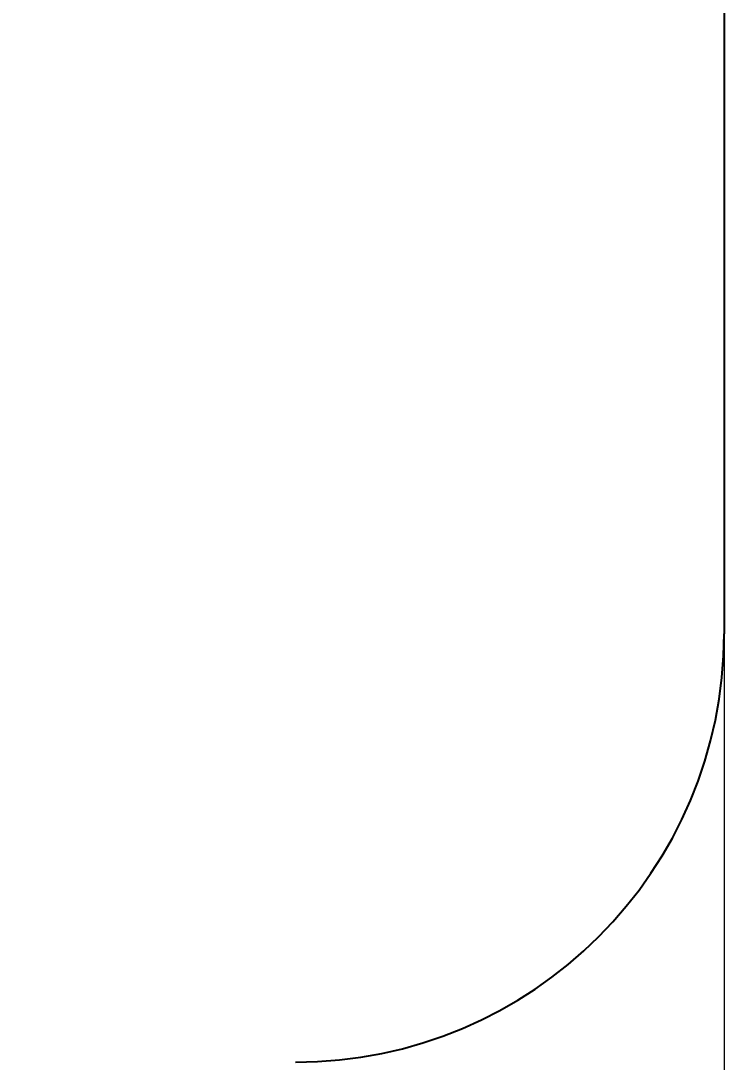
# Model space of a CAD drawing. Header units: millimetres. Extents: x -2979 to 6391, y -2580 to 3476.
# Drawn here: x 4750 to 6391, y -1250 to 1182 of the extents above; entities that cross this region are included whole.
import ezdxf

# ---------------------------------------------------------------- set-up
doc = ezdxf.new("R2010")
doc.units = ezdxf.units.MM
doc.layers.add('DIKOM_ЗОНА', color=90, linetype='Continuous')
doc.layers.add('DIKOM_РАЗМЕР_ЗОНА', color=7, linetype='Continuous')
doc.styles.add('style1', font='arialbd.ttf', dxfattribs={"width": 0.8})
doc.dimstyles.new('1-50', dxfattribs={"dimtxt": 300, "dimasz": 200, "dimexe": 100, "dimexo": 0, "dimgap": 100, "dimtad": 1, "dimtxsty": 'style1', "dimcen": 200, "dimclrd": 7, "dimclre": 7, "dimclrt": 7, "dimadec": 1, "dimazin": 2, "dimtfac": 1, "dimtmove": 0, "dimatfit": 2, "dimfxl": 0, "dimlwd": 25, "dimlwe": 18, "dimarcsym": 0})

# ---------------------------------------------------------------- blocks, each defined once
blk = doc.blocks.new('*D2')
at = {"layer": 'Defpoints', "color": 0, "transparency": 16777216}
for p in [(-2009.5, 195.6), (6390.5, 195.6), (-2009.5, -2479.7)]:
    blk.add_point(p, dxfattribs=at)
at = {"layer": 'DIKOM_РАЗМЕР_ЗОНА', "color": 7, "lineweight": 18, "transparency": 16777216}
for p, q in [((-2009.5, 195.6), (-2009.5, -2579.7)), ((6390.5, 195.6), (6390.5, -2579.7))]:
    blk.add_line(p, q, dxfattribs=at)
at = {"layer": 'DIKOM_РАЗМЕР_ЗОНА', "color": 7, "lineweight": 25, "transparency": 16777216}
blk.add_line((6190.5, -2479.7), (-1809.5, -2479.7), dxfattribs=at)
at = {"layer": 'DIKOM_РАЗМЕР_ЗОНА', "color": 7, "transparency": 16777216}
for points in [[(-1809.5, -2446.4), (-1809.5, -2513), (-2009.5, -2479.7)], [(6190.5, -2446.4), (6190.5, -2513), (6390.5, -2479.7)]]:
    blk.add_solid(points, dxfattribs=at)
at = {"layer": 'DIKOM_РАЗМЕР_ЗОНА', "color": 7, "transparency": 16777216, "insert": (2190.5, -2226.5), "char_height": 300, "attachment_point": 5, "style": 'style1'}
blk.add_mtext('{\\fArial|b0|i0|c204|p34;8400}', dxfattribs=at)

msp = doc.modelspace()

# ---------------------------------------------------------------- linework, layer by layer
at = {"layer": 'DIKOM_ЗОНА', "color": 3}
msp.add_line((6390.509, 1451.046), (6390.509, -249.598), dxfattribs=at)
msp.add_arc((5390.509, -249.598), 1000, 270, 0, dxfattribs=at)

# ---------------------------------------------------------------- dimensions: what is measured, and where the dimension line sits
at = {"layer": 'DIKOM_РАЗМЕР_ЗОНА'}
dim = msp.add_linear_dim(base=(-2009.491, -2479.715), p1=(6390.509, 195.587), p2=(-2009.491, 195.587), text='{\\fArial|b0|i0|c204|p34;<>}', dimstyle='1-50', dxfattribs=at)
dim.commit()
dim.dimension.update_dxf_attribs({"geometry": '*D2', "text_midpoint": (2190.509, -2479.715), "dimtype": 160})

doc.saveas('drawing.dxf')
